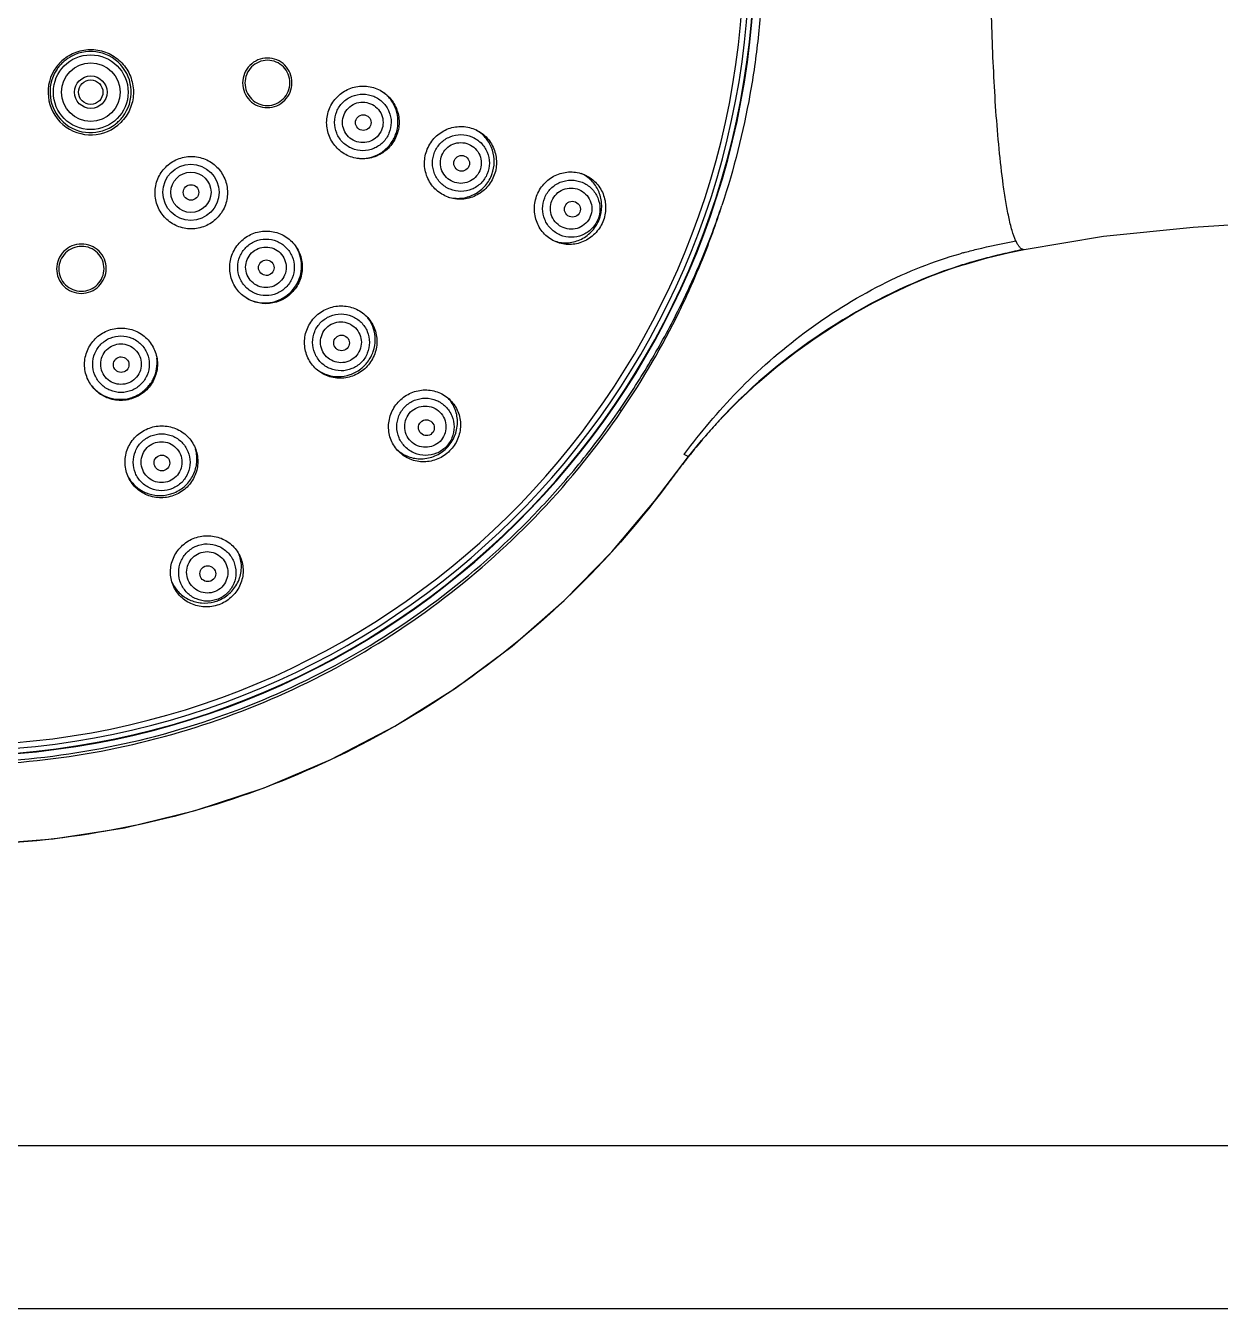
# Model space of a CAD drawing. Extents: x -5628 to -5208, y -2139 to -1842.
# Drawn here: x -5429.8 to -5356.3, y -2138.6 to -2059.7 of the extents above; entities that cross this region are included whole.
import ezdxf

# ---------------------------------------------------------------- set-up
doc = ezdxf.new("R2010")
doc.units = 0
doc.header["$LTSCALE"] = 7
doc.layers.get('0').update_dxf_attribs({"color": 2, "linetype": 'CONTINUOUS'})
doc.layers.add('TXT', color=4, linetype='CONTINUOUS')

# ---------------------------------------------------------------- blocks, each defined once
blk = doc.blocks.new('BORDER')
blk.add_line((0, 0), (1, 0))

msp = doc.modelspace()

# ---------------------------------------------------------------- linework, layer by layer
at = {"color": 7, "linetype": 'Continuous'}
for p, q in [((-5369.26, -2073.664), (-5368.364, -2073.475)), ((-5368.662, -2073.53), (-5368.794, -2073.559)), ((-5368.42, -2073.478), (-5368.662, -2073.53)), ((-5368.417, -2073.478), (-5368.361, -2073.475)), ((-5368.361, -2073.475), (-5368.359, -2073.475)), ((-5372.953, -2074.692), (-5371.891, -2074.349)), ((-5372.102, -2074.414), (-5371.89, -2074.349)), ((-5393.243, -2083.326), (-5393.131, -2083.403)), ((-5391.113, -2088.971), (-5389.013, -2086.221)), ((-5389.288, -2086.088), (-5389.25, -2086.037)), ((-5389.013, -2086.221), (-5389.016, -2086.221))]:
    msp.add_line(p, q, dxfattribs=at)
for points in [[(-5368.359, -2073.475), (-5363.476, -2072.664), (-5357.962, -2072.108), (-5352.285, -2071.733), (-5346.44, -2071.426), (-5340.418, -2071.149), (-5334.205, -2070.885), (-5327.789, -2070.626), (-5321.156, -2070.368), (-5314.297, -2070.107), (-5307.19, -2069.841), (-5299.821, -2069.568), (-5292.163, -2069.287), (-5284.193, -2068.996), (-5275.886, -2068.694), (-5267.206, -2068.379), (-5258.655, -2068.069)], [(-5372.102, -2074.414), (-5370.65, -2073.999), (-5369.26, -2073.664)], [(-5389.013, -2086.221), (-5388.214, -2085.244), (-5387.106, -2083.985), (-5385.968, -2082.813), (-5384.803, -2081.727), (-5383.621, -2080.724), (-5382.429, -2079.798), (-5381.232, -2078.942), (-5380.036, -2078.153), (-5378.843, -2077.428), (-5377.653, -2076.763), (-5376.469, -2076.158), (-5375.292, -2075.611), (-5374.12, -2075.122), (-5372.953, -2074.692)], [(-5432.537, -2110.09), (-5428.11, -2109.756), (-5423.716, -2109.064), (-5419.376, -2108.014), (-5415.132, -2106.615), (-5411.018, -2104.876), (-5407.08, -2102.822), (-5403.354, -2100.48), (-5399.873, -2097.884), (-5396.663, -2095.074), (-5393.738, -2092.088), (-5391.113, -2088.971)]]:
    msp.add_lwpolyline(points, dxfattribs=at)
for centre, radius in [((-5425.793, -2063.798), 2.3), ((-5425.793, -2063.798), 1.8), ((-5425.793, -2063.798), 1), ((-5425.793, -2063.798), 0.75), ((-5419.631, -2069.961), 1.729), ((-5419.632, -2069.96), 1.237)]:
    msp.add_circle(centre, radius, dxfattribs=at)
for centre, radius, start, end in [((-5434.456, -2055.136), 49.531, 2.12212, 357.87788), ((-5434.456, -2055.136), 49.5, 2.11582, 357.88501), ((-5434.456, -2055.136), 49.2, 2.15262, 357.84738), ((-5434.456, -2055.136), 48.853, 2.39775, 357.60225), ((-5425.79, -2063.803), 2.631, 125.93754, 134.98497), ((-5425.802, -2063.791), 2.501, 128.7684, 134.98717), ((-5425.802, -2063.791), 2.501, 122.68996, 128.77448), ((-5425.804, -2063.787), 2.497, 322.39487, 122.67674), ((-5425.793, -2063.798), 2.626, 143.53985, 314.99905), ((-5425.804, -2063.788), 2.497, 147.33641, 307.62842), ((-5425.791, -2063.799), 2.629, 135.02193, 143.55309), ((-5425.801, -2063.79), 2.501, 141.23551, 147.32757), ((-5425.805, -2063.787), 2.496, 135.00385, 141.24166), ((-5425.809, -2063.781), 2.504, 307.62338, 314.97345), ((-5425.806, -2063.787), 2.499, 315.01474, 322.40418), ((-5409.171, -2065.609), 2.28, 329.92109, 337.48446), ((-5409.171, -2065.61), 2.28, 337.51554, 345.07949), ((-5403.255, -2068.061), 2.285, 337.51515, 345.01591), ((-5396.629, -2070.805), 2.271, 337.00124, 337.99874), ((-5396.654, -2070.795), 2.298, 338.01025, 344.89827), ((-5364.723, -2100.144), 27.474, 105.55891, 106.0192), ((-5359.804, -2115.737), 43.125, 102.67049, 104.30324), ((-5356.937, -2128.215), 55.927, 102.35788, 102.73207), ((-5354.801, -2137.602), 65.554, 102.32533, 102.4513), ((-5362.775, -2104.688), 31.683, 105.91979, 107.70981), ((-5362.385, -2105.713), 32.773, 104.75343, 106.86012), ((-5361.445, -2109.249), 36.432, 104.3236, 104.76687), ((-5415.104, -2074.487), 2.282, 307.42258, 314.39456), ((-5415.085, -2074.507), 2.254, 314.40668, 315.59336), ((-5415.105, -2074.488), 2.282, 315.60549, 322.578), ((-5410.576, -2079.015), 2.287, 307.4852, 314.43249), ((-5410.557, -2079.035), 2.259, 314.44446, 315.55552), ((-5410.577, -2079.016), 2.287, 315.56749, 322.51451), ((-5423.983, -2080.421), 2.28, 292.51554, 300.07949), ((-5423.982, -2080.421), 2.28, 284.92109, 292.48446), ((-5363.392, -2105.804), 32.228, 134.69542, 136.75926), ((-5363.395, -2105.808), 32.229, 133.9722, 134.68588), ((-5361.786, -2107.317), 34.435, 136.75576, 137.83782), ((-5359.675, -2109.22), 37.277, 137.84758, 139.56597), ((-5356.265, -2112.123), 41.755, 139.56882, 141.26419), ((-5405.504, -2084.088), 2.271, 314.50124, 315.49874), ((-5353.592, -2114.283), 45.192, 141.24762, 141.61407), ((-5421.531, -2086.337), 2.285, 284.98379, 292.48485), ((-5418.797, -2092.938), 2.298, 285.10137, 291.98973), ((-5418.787, -2092.963), 2.271, 292.00124, 292.99874)]:
    msp.add_arc(centre, radius, start, end, dxfattribs=at)
for centre, major_axis, ratio in [((-5409.026, -2065.67), (-0.443, 0.184), 0.998595), ((-5402.975, -2068.176), (-0.447, 0.185), 0.996099), ((-5419.624, -2069.968), (-0.337, 0.337), 0.999844), ((-5396.161, -2070.999), (-0.453, 0.188), 0.990023), ((-5414.993, -2074.599), (-0.339, 0.339), 0.998595), ((-5410.361, -2079.231), (-0.342, 0.342), 0.996099), ((-5423.922, -2080.566), (-0.184, 0.443), 0.998595), ((-5405.146, -2084.446), (-0.347, 0.347), 0.990023), ((-5421.416, -2086.617), (-0.185, 0.447), 0.996099), ((-5418.593, -2093.431), (-0.188, 0.453), 0.990023)]:
    msp.add_ellipse(centre, major_axis=major_axis, ratio=ratio, dxfattribs=at)
for points, knots in [([(-5390.497, -2088.165), (-5392.213, -2090.448), (-5396.008, -2094.756), (-5402.632, -2100.247), (-5410.029, -2104.647), (-5418.021, -2107.842), (-5426.412, -2109.757), (-5434.999, -2110.344), (-5443.573, -2109.589), (-5451.926, -2107.511), (-5459.854, -2104.159), (-5467.166, -2099.615), (-5473.683, -2093.989), (-5479.245, -2087.419), (-5483.719, -2080.065), (-5486.995, -2072.106), (-5488.994, -2063.736), (-5489.444, -2058.011), (-5489.444, -2055.154)], [0, 0, 0, 0, 0.062475, 0.124969, 0.187468, 0.249967, 0.312464, 0.374962, 0.437461, 0.499962, 0.562466, 0.624976, 0.687491, 0.750001, 0.812506, 0.875006, 0.937504, 1, 1, 1, 1]), ([(-5484.536, -2055.136), (-5484.536, -2057.786), (-5484.114, -2063.095), (-5482.23, -2070.849), (-5479.142, -2078.209), (-5474.93, -2084.987), (-5469.699, -2091.014), (-5463.579, -2096.137), (-5456.726, -2100.229), (-5449.31, -2103.184), (-5441.52, -2104.929), (-5433.553, -2105.419), (-5425.61, -2104.643), (-5417.891, -2102.62), (-5410.591, -2099.402), (-5403.891, -2095.07), (-5397.965, -2089.733), (-5394.621, -2085.592), (-5393.131, -2083.403)], [0, 0, 0, 0, 0.062515, 0.125028, 0.187531, 0.250026, 0.312523, 0.375027, 0.437541, 0.500065, 0.562587, 0.6251, 0.687602, 0.750093, 0.812577, 0.875055, 0.937529, 1, 1, 1, 1]), ([(-5484.373, -2055.136), (-5484.373, -2057.778), (-5483.952, -2063.069), (-5482.074, -2070.799), (-5478.996, -2078.136), (-5474.797, -2084.892), (-5469.582, -2090.899), (-5463.482, -2096.006), (-5456.65, -2100.084), (-5449.258, -2103.03), (-5441.492, -2104.769), (-5433.551, -2105.258), (-5425.633, -2104.484), (-5417.939, -2102.468), (-5410.661, -2099.261), (-5403.983, -2094.945), (-5399.054, -2090.511), (-5395.569, -2086.537), (-5393.992, -2084.414), (-5393.243, -2083.326)], [0, 0, 0, 0, 0.062512, 0.125021, 0.187521, 0.250014, 0.312507, 0.375008, 0.437519, 0.500039, 0.562558, 0.625068, 0.687566, 0.750054, 0.812535, 0.87501, 0.937482, 0.968741, 1, 1, 1, 1]), ([(-5368.874, -2072.964), (-5368.97, -2072.752), (-5369.133, -2072.258), (-5369.33, -2071.442), (-5369.504, -2070.505), (-5369.714, -2069.112), (-5369.923, -2067.255), (-5370.111, -2064.938), (-5370.251, -2062.54), (-5370.38, -2059.266), (-5370.417, -2056.792), (-5370.417, -2055.136)], [0, 0, 0, 0, 0.038933, 0.086584, 0.140274, 0.198124, 0.321932, 0.452393, 0.586648, 0.723331, 1, 1, 1, 1]), ([(-5384.493, -2056.935), (-5384.536, -2058.109), (-5384.695, -2060.455), (-5385.362, -2065.108), (-5386.229, -2068.538), (-5386.963, -2070.768)], [0, 0, 0, 0, 0.25004, 0.500104, 1, 1, 1, 1]), ([(-5427.335, -2061.672), (-5427.072, -2061.482), (-5426.47, -2061.197), (-5425.478, -2061.129), (-5424.528, -2061.427), (-5423.752, -2062.05), (-5423.256, -2062.913), (-5423.108, -2063.9), (-5423.329, -2064.873), (-5423.706, -2065.425), (-5423.936, -2065.656)], [0, 0, 0, 0, 0.124935, 0.249756, 0.374501, 0.499283, 0.624197, 0.749304, 0.874585, 1, 1, 1, 1]), ([(-5413.532, -2063.803), (-5413.456, -2063.62), (-5413.375, -2063.219), (-5413.491, -2062.621), (-5413.826, -2062.114), (-5414.331, -2061.775), (-5414.927, -2061.657), (-5415.524, -2061.779), (-5416.029, -2062.119), (-5416.255, -2062.46), (-5416.331, -2062.644)], [0, 0, 0, 0, 0.125428, 0.250556, 0.37528, 0.499758, 0.624311, 0.749224, 0.874506, 1, 1, 1, 1]), ([(-5413.651, -2063.754), (-5413.582, -2063.587), (-5413.508, -2063.222), (-5413.614, -2062.678), (-5413.919, -2062.216), (-5414.378, -2061.908), (-5414.92, -2061.801), (-5415.464, -2061.911), (-5415.924, -2062.221), (-5416.13, -2062.531), (-5416.199, -2062.699)], [0, 0, 0, 0, 0.125428, 0.250556, 0.37528, 0.499758, 0.624311, 0.749224, 0.874506, 1, 1, 1, 1]), ([(-5416.331, -2062.644), (-5416.408, -2062.828), (-5416.488, -2063.229), (-5416.371, -2063.828), (-5416.035, -2064.335), (-5415.53, -2064.673), (-5414.934, -2064.79), (-5414.339, -2064.667), (-5413.834, -2064.327), (-5413.608, -2063.987), (-5413.532, -2063.803)], [0, 0, 0, 0, 0.125694, 0.251072, 0.375929, 0.500405, 0.624819, 0.749503, 0.874605, 1, 1, 1, 1]), ([(-5416.199, -2062.699), (-5416.268, -2062.866), (-5416.342, -2063.231), (-5416.235, -2063.776), (-5415.929, -2064.238), (-5415.47, -2064.546), (-5414.927, -2064.652), (-5414.385, -2064.541), (-5413.926, -2064.231), (-5413.72, -2063.921), (-5413.651, -2063.754)], [0, 0, 0, 0, 0.125694, 0.251071, 0.375929, 0.500404, 0.624819, 0.749503, 0.874605, 1, 1, 1, 1]), ([(-5411.108, -2064.807), (-5410.996, -2064.537), (-5410.662, -2064.036), (-5409.919, -2063.538), (-5409.044, -2063.361), (-5408.172, -2063.534), (-5407.432, -2064.029), (-5406.938, -2064.772), (-5406.765, -2065.651), (-5406.883, -2066.241), (-5406.995, -2066.511)], [0, 0, 0, 0, 0.125854, 0.251153, 0.375769, 0.499913, 0.624081, 0.748756, 0.87411, 1, 1, 1, 1]), ([(-5410.661, -2064.992), (-5410.574, -2064.783), (-5410.316, -2064.395), (-5409.737, -2064.009), (-5409.053, -2063.874), (-5408.37, -2064.01), (-5407.791, -2064.396), (-5407.404, -2064.976), (-5407.267, -2065.658), (-5407.359, -2066.115), (-5407.445, -2066.324)], [0, 0, 0, 0, 0.125018, 0.250007, 0.375005, 0.5, 0.624995, 0.749993, 0.874982, 1, 1, 1, 1]), ([(-5406.968, -2066.197), (-5406.911, -2065.984), (-5406.859, -2065.538), (-5406.978, -2064.879), (-5407.281, -2064.284), (-5407.589, -2063.963), (-5407.762, -2063.829)], [0, 0, 0, 0, 0.251507, 0.502033, 0.751501, 1, 1, 1, 1]), ([(-5406.995, -2066.511), (-5407.107, -2066.781), (-5407.441, -2067.282), (-5408.184, -2067.781), (-5409.059, -2067.957), (-5409.932, -2067.784), (-5410.671, -2067.289), (-5411.165, -2066.546), (-5411.338, -2065.667), (-5411.219, -2065.078), (-5411.108, -2064.807)], [0, 0, 0, 0, 0.125892, 0.251243, 0.375917, 0.500092, 0.624242, 0.748863, 0.87415, 1, 1, 1, 1]), ([(-5407.445, -2066.324), (-5407.532, -2066.534), (-5407.791, -2066.922), (-5408.37, -2067.307), (-5409.053, -2067.443), (-5409.736, -2067.307), (-5410.315, -2066.92), (-5410.702, -2066.341), (-5410.839, -2065.659), (-5410.748, -2065.201), (-5410.661, -2064.992)], [0, 0, 0, 0, 0.125018, 0.250007, 0.375005, 0.5, 0.624995, 0.749993, 0.874982, 1, 1, 1, 1]), ([(-5410.211, -2065.179), (-5410.149, -2065.029), (-5409.963, -2064.75), (-5409.548, -2064.474), (-5409.058, -2064.377), (-5408.568, -2064.475), (-5408.152, -2064.752), (-5407.874, -2065.167), (-5407.776, -2065.657), (-5407.842, -2065.985), (-5407.904, -2066.135)], [0, 0, 0, 0, 0.125008, 0.249999, 0.375001, 0.500005, 0.625009, 0.750009, 0.874997, 1, 1, 1, 1]), ([(-5407.904, -2066.135), (-5407.966, -2066.285), (-5408.151, -2066.563), (-5408.567, -2066.839), (-5409.057, -2066.937), (-5409.547, -2066.839), (-5409.963, -2066.561), (-5410.241, -2066.146), (-5410.339, -2065.657), (-5410.273, -2065.329), (-5410.211, -2065.179)], [0, 0, 0, 0, 0.125003, 0.249991, 0.374991, 0.499994, 0.624999, 0.750001, 0.874992, 1, 1, 1, 1]), ([(-5405.087, -2067.301), (-5404.975, -2067.031), (-5404.643, -2066.53), (-5403.904, -2066.03), (-5403.034, -2065.851), (-5402.166, -2066.021), (-5401.432, -2066.514), (-5400.944, -2067.256), (-5400.774, -2068.133), (-5400.893, -2068.722), (-5401.005, -2068.992)], [0, 0, 0, 0, 0.126324, 0.251822, 0.376254, 0.499933, 0.623628, 0.7481, 0.873643, 1, 1, 1, 1]), ([(-5404.636, -2067.488), (-5404.549, -2067.278), (-5404.289, -2066.888), (-5403.707, -2066.501), (-5403.02, -2066.365), (-5402.334, -2066.502), (-5401.752, -2066.89), (-5401.362, -2067.472), (-5401.224, -2068.157), (-5401.316, -2068.617), (-5401.403, -2068.827)], [0, 0, 0, 0, 0.125026, 0.25002, 0.375015, 0.500001, 0.624988, 0.749981, 0.874974, 1, 1, 1, 1]), ([(-5401.047, -2068.652), (-5400.983, -2068.413), (-5400.933, -2067.913), (-5401.103, -2067.185), (-5401.497, -2066.554), (-5401.882, -2066.242), (-5402.093, -2066.123)], [0, 0, 0, 0, 0.252527, 0.503418, 0.752439, 1, 1, 1, 1]), ([(-5409.432, -2067.865), (-5409.216, -2067.892), (-5408.771, -2067.883), (-5408.137, -2067.677), (-5407.587, -2067.295), (-5407.308, -2066.943), (-5407.197, -2066.752)], [0, 0, 0, 0, 0.2485, 0.497968, 0.748494, 1, 1, 1, 1]), ([(-5401.005, -2068.992), (-5401.117, -2069.262), (-5401.449, -2069.763), (-5402.189, -2070.263), (-5403.059, -2070.442), (-5403.927, -2070.272), (-5404.66, -2069.778), (-5405.149, -2069.037), (-5405.318, -2068.16), (-5405.199, -2067.571), (-5405.087, -2067.301)], [0, 0, 0, 0, 0.126357, 0.251894, 0.376365, 0.500064, 0.623744, 0.74818, 0.873682, 1, 1, 1, 1]), ([(-5404.19, -2067.673), (-5404.127, -2067.522), (-5403.94, -2067.242), (-5403.521, -2066.964), (-5403.027, -2066.867), (-5402.534, -2066.966), (-5402.116, -2067.245), (-5401.835, -2067.662), (-5401.735, -2068.155), (-5401.801, -2068.486), (-5401.863, -2068.637)], [0, 0, 0, 0, 0.125005, 0.249995, 0.375, 0.500009, 0.625016, 0.750017, 0.875002, 1, 1, 1, 1]), ([(-5421.184, -2068.408), (-5420.978, -2068.203), (-5420.48, -2067.87), (-5419.605, -2067.697), (-5418.732, -2067.87), (-5417.992, -2068.364), (-5417.498, -2069.103), (-5417.324, -2069.977), (-5417.497, -2070.852), (-5417.83, -2071.35), (-5418.036, -2071.556)], [0, 0, 0, 0, 0.125481, 0.250618, 0.375377, 0.499878, 0.624413, 0.74925, 0.874465, 1, 1, 1, 1]), ([(-5401.403, -2068.827), (-5401.49, -2069.037), (-5401.75, -2069.427), (-5402.333, -2069.815), (-5403.019, -2069.95), (-5403.705, -2069.813), (-5404.288, -2069.425), (-5404.677, -2068.843), (-5404.815, -2068.158), (-5404.723, -2067.698), (-5404.636, -2067.488)], [0, 0, 0, 0, 0.125026, 0.250019, 0.375013, 0.499999, 0.624985, 0.74998, 0.874974, 1, 1, 1, 1]), ([(-5401.863, -2068.637), (-5401.926, -2068.788), (-5402.113, -2069.068), (-5402.532, -2069.345), (-5403.026, -2069.442), (-5403.519, -2069.343), (-5403.937, -2069.065), (-5404.218, -2068.647), (-5404.318, -2068.154), (-5404.252, -2067.824), (-5404.19, -2067.673)], [0, 0, 0, 0, 0.124998, 0.249983, 0.374984, 0.499991, 0.625, 0.750005, 0.874995, 1, 1, 1, 1]), ([(-5418.036, -2071.556), (-5418.242, -2071.762), (-5418.739, -2072.095), (-5419.615, -2072.268), (-5420.489, -2072.094), (-5421.228, -2071.599), (-5421.722, -2070.86), (-5421.895, -2069.987), (-5421.722, -2069.112), (-5421.389, -2068.614), (-5421.184, -2068.408)], [0, 0, 0, 0, 0.125535, 0.250743, 0.375576, 0.500118, 0.624622, 0.749386, 0.874527, 1, 1, 1, 1]), ([(-5403.802, -2070.252), (-5403.546, -2070.323), (-5403, -2070.372), (-5402.211, -2070.146), (-5401.547, -2069.653), (-5401.247, -2069.186), (-5401.143, -2068.935)], [0, 0, 0, 0, 0.247372, 0.496424, 0.747496, 1, 1, 1, 1]), ([(-5398.324, -2070.103), (-5398.212, -2069.833), (-5397.882, -2069.332), (-5397.149, -2068.83), (-5396.287, -2068.646), (-5395.427, -2068.812), (-5394.701, -2069.302), (-5394.221, -2070.042), (-5394.058, -2070.916), (-5394.178, -2071.503), (-5394.29, -2071.773)], [0, 0, 0, 0, 0.126991, 0.252772, 0.376936, 0.499949, 0.622972, 0.747166, 0.872981, 1, 1, 1, 1]), ([(-5394.435, -2071.394), (-5394.367, -2071.142), (-5394.318, -2070.615), (-5394.515, -2069.852), (-5394.958, -2069.209), (-5395.385, -2068.912), (-5395.615, -2068.807)], [0, 0, 0, 0, 0.253942, 0.505305, 0.753693, 1, 1, 1, 1]), ([(-5397.864, -2070.293), (-5397.776, -2070.082), (-5397.513, -2069.689), (-5396.925, -2069.3), (-5396.233, -2069.165), (-5395.542, -2069.303), (-5394.956, -2069.694), (-5394.562, -2070.279), (-5394.422, -2070.969), (-5394.514, -2071.433), (-5394.601, -2071.645)], [0, 0, 0, 0, 0.125047, 0.25005, 0.375038, 0.500006, 0.624971, 0.749954, 0.874954, 1, 1, 1, 1]), ([(-5397.422, -2070.476), (-5397.359, -2070.323), (-5397.169, -2070.04), (-5396.744, -2069.762), (-5396.245, -2069.666), (-5395.746, -2069.767), (-5395.323, -2070.048), (-5395.037, -2070.469), (-5394.934, -2070.966), (-5395, -2071.301), (-5395.063, -2071.453)], [0, 0, 0, 0, 0.124996, 0.249983, 0.374994, 0.500013, 0.62503, 0.750035, 0.875015, 1, 1, 1, 1]), ([(-5394.29, -2071.773), (-5394.402, -2072.044), (-5394.732, -2072.544), (-5395.466, -2073.046), (-5396.328, -2073.23), (-5397.188, -2073.064), (-5397.913, -2072.573), (-5398.393, -2071.834), (-5398.556, -2070.96), (-5398.436, -2070.373), (-5398.324, -2070.103)], [0, 0, 0, 0, 0.127018, 0.25283, 0.377021, 0.500049, 0.623062, 0.747228, 0.873013, 1, 1, 1, 1]), ([(-5394.601, -2071.645), (-5394.689, -2071.856), (-5394.952, -2072.249), (-5395.539, -2072.638), (-5396.231, -2072.773), (-5396.922, -2072.635), (-5397.509, -2072.244), (-5397.903, -2071.659), (-5398.043, -2070.969), (-5397.951, -2070.505), (-5397.864, -2070.293)], [0, 0, 0, 0, 0.125046, 0.250046, 0.375029, 0.499995, 0.624962, 0.749951, 0.874954, 1, 1, 1, 1]), ([(-5395.063, -2071.453), (-5395.126, -2071.606), (-5395.316, -2071.889), (-5395.741, -2072.168), (-5396.241, -2072.263), (-5396.739, -2072.163), (-5397.162, -2071.882), (-5397.448, -2071.461), (-5397.551, -2070.963), (-5397.486, -2070.629), (-5397.422, -2070.476)], [0, 0, 0, 0, 0.124985, 0.249965, 0.374969, 0.499987, 0.625006, 0.750017, 0.875004, 1, 1, 1, 1]), ([(-5393.243, -2083.326), (-5392.578, -2082.359), (-5391.319, -2080.376), (-5389.631, -2077.283), (-5388.162, -2074.081), (-5387.332, -2071.882), (-5386.963, -2070.768)], [0, 0, 0, 0, 0.249997, 0.5, 0.750004, 1, 1, 1, 1]), ([(-5393.131, -2083.403), (-5391.805, -2081.464), (-5390.029, -2078.399), (-5388.123, -2074.101), (-5387.32, -2071.888), (-5386.963, -2070.768)], [0, 0, 0, 0, 0.499829, 0.749917, 1, 1, 1, 1]), ([(-5397.324, -2072.934), (-5397.067, -2073.03), (-5396.506, -2073.122), (-5395.676, -2072.928), (-5394.969, -2072.436), (-5394.649, -2071.953), (-5394.538, -2071.692)], [0, 0, 0, 0, 0.246011, 0.49441, 0.746029, 1, 1, 1, 1]), ([(-5416.586, -2073.006), (-5416.379, -2072.799), (-5415.879, -2072.464), (-5415.002, -2072.288), (-5414.126, -2072.46), (-5413.386, -2072.953), (-5412.892, -2073.693), (-5412.72, -2074.569), (-5412.896, -2075.447), (-5413.231, -2075.947), (-5413.438, -2076.154)], [0, 0, 0, 0, 0.125854, 0.251153, 0.375769, 0.499913, 0.624081, 0.748756, 0.87411, 1, 1, 1, 1]), ([(-5416.244, -2073.348), (-5416.084, -2073.188), (-5415.696, -2072.928), (-5415.014, -2072.794), (-5414.33, -2072.93), (-5413.752, -2073.317), (-5413.364, -2073.896), (-5413.228, -2074.579), (-5413.363, -2075.262), (-5413.623, -2075.649), (-5413.783, -2075.809)], [0, 0, 0, 0, 0.125018, 0.250007, 0.375005, 0.5, 0.624995, 0.749993, 0.874982, 1, 1, 1, 1]), ([(-5372.092, -2073.676), (-5371.822, -2073.601), (-5370.758, -2073.322), (-5369.679, -2073.104), (-5368.873, -2072.956)], [0, 0, 0, 0, 0.255013, 1, 1, 1, 1]), ([(-5368.717, -2073.242), (-5368.73, -2073.222), (-5368.789, -2073.13), (-5368.838, -2073.032), (-5368.873, -2072.956)], [0, 0, 0, 0, 0.227191, 1, 1, 1, 1]), ([(-5426.948, -2073.26), (-5427.132, -2073.337), (-5427.473, -2073.563), (-5427.814, -2074.069), (-5427.935, -2074.666), (-5427.817, -2075.262), (-5427.478, -2075.766), (-5426.97, -2076.101), (-5426.373, -2076.217), (-5425.972, -2076.136), (-5425.789, -2076.06)], [0, 0, 0, 0, 0.125683, 0.251059, 0.37592, 0.500397, 0.624814, 0.749499, 0.874603, 1, 1, 1, 1]), ([(-5426.893, -2073.393), (-5427.061, -2073.462), (-5427.371, -2073.669), (-5427.681, -2074.129), (-5427.791, -2074.673), (-5427.684, -2075.215), (-5427.375, -2075.673), (-5426.913, -2075.978), (-5426.369, -2076.084), (-5426.005, -2076.01), (-5425.838, -2075.941)], [0, 0, 0, 0, 0.125683, 0.251059, 0.375919, 0.500397, 0.624813, 0.749499, 0.874603, 1, 1, 1, 1]), ([(-5425.789, -2076.06), (-5425.605, -2075.984), (-5425.265, -2075.758), (-5424.924, -2075.253), (-5424.802, -2074.657), (-5424.919, -2074.061), (-5425.257, -2073.556), (-5425.765, -2073.22), (-5426.364, -2073.104), (-5426.765, -2073.184), (-5426.948, -2073.26)], [0, 0, 0, 0, 0.125428, 0.250556, 0.37528, 0.499758, 0.624311, 0.749224, 0.874506, 1, 1, 1, 1]), ([(-5425.838, -2075.941), (-5425.671, -2075.872), (-5425.361, -2075.666), (-5425.051, -2075.207), (-5424.94, -2074.664), (-5425.046, -2074.122), (-5425.354, -2073.662), (-5425.817, -2073.356), (-5426.361, -2073.25), (-5426.726, -2073.324), (-5426.893, -2073.393)], [0, 0, 0, 0, 0.125428, 0.250556, 0.37528, 0.499758, 0.624311, 0.749224, 0.874506, 1, 1, 1, 1]), ([(-5413.438, -2076.154), (-5413.645, -2076.361), (-5414.145, -2076.696), (-5415.023, -2076.872), (-5415.899, -2076.7), (-5416.639, -2076.206), (-5417.132, -2075.466), (-5417.304, -2074.59), (-5417.128, -2073.712), (-5416.793, -2073.213), (-5416.586, -2073.006)], [0, 0, 0, 0, 0.125892, 0.251243, 0.375917, 0.500092, 0.624242, 0.748863, 0.87415, 1, 1, 1, 1]), ([(-5413.783, -2075.809), (-5413.943, -2075.969), (-5414.33, -2076.229), (-5415.013, -2076.364), (-5415.696, -2076.228), (-5416.275, -2075.84), (-5416.662, -2075.261), (-5416.798, -2074.578), (-5416.664, -2073.896), (-5416.404, -2073.508), (-5416.244, -2073.348)], [0, 0, 0, 0, 0.125018, 0.250007, 0.375005, 0.5, 0.624995, 0.749993, 0.874982, 1, 1, 1, 1]), ([(-5414.134, -2075.458), (-5414.248, -2075.573), (-5414.526, -2075.759), (-5415.016, -2075.856), (-5415.506, -2075.758), (-5415.921, -2075.48), (-5416.199, -2075.065), (-5416.297, -2074.575), (-5416.201, -2074.085), (-5416.015, -2073.807), (-5415.9, -2073.692)], [0, 0, 0, 0, 0.125003, 0.249991, 0.374991, 0.499994, 0.624999, 0.750001, 0.874992, 1, 1, 1, 1]), ([(-5415.9, -2073.692), (-5415.785, -2073.577), (-5415.507, -2073.391), (-5415.017, -2073.295), (-5414.527, -2073.393), (-5414.112, -2073.671), (-5413.834, -2074.086), (-5413.736, -2074.576), (-5413.833, -2075.066), (-5414.019, -2075.344), (-5414.134, -2075.458)], [0, 0, 0, 0, 0.125008, 0.249999, 0.375001, 0.500005, 0.625009, 0.750009, 0.874997, 1, 1, 1, 1]), ([(-5413.293, -2075.875), (-5413.158, -2075.699), (-5412.94, -2075.307), (-5412.798, -2074.652), (-5412.85, -2073.987), (-5413.012, -2073.572), (-5413.121, -2073.383)], [0, 0, 0, 0, 0.251507, 0.502033, 0.751501, 1, 1, 1, 1]), ([(-5389.25, -2086.037), (-5388.753, -2085.386), (-5387.717, -2084.074), (-5385.378, -2081.475), (-5381.951, -2078.465), (-5378.053, -2076.012), (-5374.764, -2074.527), (-5373.116, -2073.969), (-5372.305, -2073.736)], [0, 0, 0, 0, 0.115378, 0.235454, 0.49225, 0.755333, 0.881013, 1, 1, 1, 1]), ([(-5368.935, -2073.59), (-5369.145, -2073.636), (-5369.994, -2073.825), (-5370.836, -2074.04), (-5371.465, -2074.219)], [0, 0, 0, 0, 0.247375, 1, 1, 1, 1]), ([(-5368.64, -2073.342), (-5368.646, -2073.335), (-5368.674, -2073.302), (-5368.699, -2073.269), (-5368.717, -2073.242)], [0, 0, 0, 0, 0.23639, 1, 1, 1, 1]), ([(-5368.42, -2073.478), (-5368.439, -2073.476), (-5368.525, -2073.456), (-5368.594, -2073.393), (-5368.64, -2073.342)], [0, 0, 0, 0, 0.216971, 1, 1, 1, 1]), ([(-5372.413, -2074.506), (-5374.901, -2075.301), (-5379.672, -2077.597), (-5383.881, -2080.789), (-5385.772, -2082.613)], [0, 0, 0, 0, 0.498535, 1, 1, 1, 1]), ([(-5416.208, -2076.472), (-5416.019, -2076.58), (-5415.604, -2076.742), (-5414.939, -2076.794), (-5414.285, -2076.652), (-5413.893, -2076.433), (-5413.717, -2076.299)], [0, 0, 0, 0, 0.2485, 0.497968, 0.748494, 1, 1, 1, 1]), ([(-5408.854, -2080.738), (-5409.061, -2080.945), (-5409.559, -2081.281), (-5410.434, -2081.459), (-5411.306, -2081.292), (-5412.043, -2080.802), (-5412.532, -2080.066), (-5412.699, -2079.194), (-5412.52, -2078.319), (-5412.185, -2077.821), (-5411.978, -2077.614)], [0, 0, 0, 0, 0.126357, 0.251894, 0.376365, 0.500064, 0.623744, 0.74818, 0.873682, 1, 1, 1, 1]), ([(-5411.978, -2077.614), (-5411.771, -2077.407), (-5411.273, -2077.072), (-5410.398, -2076.893), (-5409.526, -2077.06), (-5408.79, -2077.549), (-5408.3, -2078.285), (-5408.133, -2079.158), (-5408.311, -2080.033), (-5408.647, -2080.531), (-5408.854, -2080.738)], [0, 0, 0, 0, 0.126324, 0.251822, 0.376254, 0.499933, 0.623628, 0.7481, 0.873643, 1, 1, 1, 1]), ([(-5411.633, -2077.959), (-5411.472, -2077.798), (-5411.082, -2077.538), (-5410.396, -2077.403), (-5409.71, -2077.54), (-5409.128, -2077.929), (-5408.739, -2078.511), (-5408.602, -2079.197), (-5408.737, -2079.883), (-5408.997, -2080.273), (-5409.158, -2080.434)], [0, 0, 0, 0, 0.125026, 0.25002, 0.375015, 0.500001, 0.624988, 0.749981, 0.874974, 1, 1, 1, 1]), ([(-5408.762, -2080.408), (-5408.612, -2080.212), (-5408.375, -2079.769), (-5408.253, -2079.031), (-5408.375, -2078.297), (-5408.611, -2077.862), (-5408.761, -2077.671)], [0, 0, 0, 0, 0.252527, 0.503418, 0.752439, 1, 1, 1, 1]), ([(-5423.081, -2082.597), (-5423.351, -2082.709), (-5423.941, -2082.827), (-5424.82, -2082.654), (-5425.563, -2082.16), (-5426.058, -2081.42), (-5426.231, -2080.548), (-5426.054, -2079.673), (-5425.555, -2078.93), (-5425.055, -2078.596), (-5424.784, -2078.484)], [0, 0, 0, 0, 0.125893, 0.251247, 0.375916, 0.500086, 0.624248, 0.748863, 0.874154, 1, 1, 1, 1]), ([(-5424.784, -2078.484), (-5424.514, -2078.372), (-5423.924, -2078.254), (-5423.046, -2078.427), (-5422.303, -2078.921), (-5421.808, -2079.66), (-5421.635, -2080.532), (-5421.811, -2081.408), (-5422.31, -2082.151), (-5422.811, -2082.485), (-5423.081, -2082.597)], [0, 0, 0, 0, 0.125854, 0.251153, 0.375769, 0.499913, 0.624081, 0.748756, 0.87411, 1, 1, 1, 1]), ([(-5409.158, -2080.434), (-5409.319, -2080.595), (-5409.709, -2080.855), (-5410.395, -2080.99), (-5411.081, -2080.853), (-5411.663, -2080.464), (-5412.052, -2079.882), (-5412.189, -2079.196), (-5412.054, -2078.51), (-5411.794, -2078.12), (-5411.633, -2077.959)], [0, 0, 0, 0, 0.125026, 0.250019, 0.375013, 0.499999, 0.624985, 0.74998, 0.874974, 1, 1, 1, 1]), ([(-5409.51, -2080.081), (-5409.626, -2080.197), (-5409.906, -2080.384), (-5410.4, -2080.48), (-5410.893, -2080.381), (-5411.311, -2080.101), (-5411.591, -2079.683), (-5411.69, -2079.19), (-5411.594, -2078.697), (-5411.407, -2078.416), (-5411.291, -2078.301)], [0, 0, 0, 0, 0.124998, 0.249983, 0.374984, 0.499991, 0.625, 0.750005, 0.874995, 1, 1, 1, 1]), ([(-5411.291, -2078.301), (-5411.176, -2078.185), (-5410.895, -2077.998), (-5410.402, -2077.902), (-5409.909, -2078.001), (-5409.491, -2078.281), (-5409.211, -2078.699), (-5409.112, -2079.192), (-5409.208, -2079.686), (-5409.395, -2079.966), (-5409.51, -2080.081)], [0, 0, 0, 0, 0.125005, 0.249995, 0.375, 0.500009, 0.625016, 0.750017, 0.875002, 1, 1, 1, 1]), ([(-5423.267, -2082.147), (-5423.477, -2082.233), (-5423.934, -2082.325), (-5424.616, -2082.188), (-5425.195, -2081.801), (-5425.582, -2081.222), (-5425.718, -2080.539), (-5425.583, -2079.855), (-5425.197, -2079.276), (-5424.809, -2079.017), (-5424.6, -2078.931)], [0, 0, 0, 0, 0.125018, 0.250007, 0.375005, 0.5, 0.624995, 0.749993, 0.874982, 1, 1, 1, 1]), ([(-5424.6, -2078.931), (-5424.39, -2078.844), (-5423.933, -2078.753), (-5423.251, -2078.89), (-5422.672, -2079.277), (-5422.285, -2079.856), (-5422.149, -2080.539), (-5422.285, -2081.222), (-5422.67, -2081.801), (-5423.058, -2082.06), (-5423.267, -2082.147)], [0, 0, 0, 0, 0.125018, 0.250007, 0.375005, 0.5, 0.624995, 0.749993, 0.874982, 1, 1, 1, 1]), ([(-5423.457, -2081.688), (-5423.607, -2081.75), (-5423.935, -2081.816), (-5424.425, -2081.718), (-5424.84, -2081.44), (-5425.117, -2081.024), (-5425.215, -2080.534), (-5425.118, -2080.044), (-5424.841, -2079.629), (-5424.563, -2079.443), (-5424.413, -2079.381)], [0, 0, 0, 0, 0.125003, 0.249991, 0.374991, 0.499994, 0.624999, 0.750001, 0.874992, 1, 1, 1, 1]), ([(-5424.413, -2079.381), (-5424.263, -2079.319), (-5423.935, -2079.253), (-5423.446, -2079.351), (-5423.03, -2079.629), (-5422.753, -2080.045), (-5422.655, -2080.535), (-5422.753, -2081.025), (-5423.029, -2081.441), (-5423.307, -2081.626), (-5423.457, -2081.688)], [0, 0, 0, 0, 0.125008, 0.249999, 0.375001, 0.500005, 0.625009, 0.750009, 0.874997, 1, 1, 1, 1]), ([(-5422.84, -2082.395), (-5422.649, -2082.284), (-5422.297, -2082.005), (-5421.915, -2081.455), (-5421.708, -2080.82), (-5421.7, -2080.375), (-5421.727, -2080.158)], [0, 0, 0, 0, 0.251507, 0.502033, 0.751501, 1, 1, 1, 1]), ([(-5411.92, -2080.832), (-5411.73, -2080.981), (-5411.294, -2081.218), (-5410.561, -2081.339), (-5409.823, -2081.217), (-5409.38, -2080.98), (-5409.184, -2080.83)], [0, 0, 0, 0, 0.247561, 0.496582, 0.747473, 1, 1, 1, 1]), ([(-5425.762, -2081.831), (-5425.628, -2082.003), (-5425.307, -2082.312), (-5424.713, -2082.614), (-5424.054, -2082.733), (-5423.608, -2082.681), (-5423.395, -2082.624)], [0, 0, 0, 0, 0.2485, 0.497968, 0.748494, 1, 1, 1, 1]), ([(-5406.802, -2082.79), (-5406.595, -2082.584), (-5406.099, -2082.248), (-5405.229, -2082.064), (-5404.362, -2082.224), (-5403.631, -2082.707), (-5403.149, -2083.437), (-5402.988, -2084.304), (-5403.172, -2085.175), (-5403.508, -2085.671), (-5403.714, -2085.877)], [0, 0, 0, 0, 0.126991, 0.252772, 0.376936, 0.499949, 0.622972, 0.747166, 0.872981, 1, 1, 1, 1]), ([(-5403.714, -2085.877), (-5403.921, -2086.084), (-5404.417, -2086.42), (-5405.287, -2086.604), (-5406.154, -2086.443), (-5406.885, -2085.961), (-5407.368, -2085.23), (-5407.528, -2084.363), (-5407.344, -2083.493), (-5407.008, -2082.997), (-5406.802, -2082.79)], [0, 0, 0, 0, 0.127018, 0.25283, 0.377021, 0.500049, 0.623062, 0.747228, 0.873013, 1, 1, 1, 1]), ([(-5403.952, -2085.64), (-5404.114, -2085.802), (-5404.507, -2086.064), (-5405.199, -2086.198), (-5405.89, -2086.059), (-5406.476, -2085.666), (-5406.868, -2085.081), (-5407.008, -2084.39), (-5406.874, -2083.698), (-5406.611, -2083.305), (-5406.449, -2083.143)], [0, 0, 0, 0, 0.125046, 0.250046, 0.375029, 0.499995, 0.624962, 0.749951, 0.874954, 1, 1, 1, 1]), ([(-5406.449, -2083.143), (-5406.287, -2082.981), (-5405.894, -2082.718), (-5405.202, -2082.584), (-5404.511, -2082.724), (-5403.926, -2083.116), (-5403.533, -2083.702), (-5403.394, -2084.393), (-5403.528, -2085.085), (-5403.79, -2085.477), (-5403.952, -2085.64)], [0, 0, 0, 0, 0.125047, 0.25005, 0.375038, 0.500006, 0.624971, 0.749954, 0.874954, 1, 1, 1, 1]), ([(-5406.112, -2083.48), (-5405.995, -2083.364), (-5405.711, -2083.175), (-5405.212, -2083.08), (-5404.714, -2083.183), (-5404.292, -2083.466), (-5404.008, -2083.888), (-5403.905, -2084.386), (-5404, -2084.885), (-5404.189, -2085.169), (-5404.306, -2085.286)], [0, 0, 0, 0, 0.124996, 0.249983, 0.374994, 0.500013, 0.62503, 0.750035, 0.875015, 1, 1, 1, 1]), ([(-5403.884, -2085.68), (-5403.686, -2085.478), (-5403.362, -2084.997), (-5403.178, -2084.156), (-5403.317, -2083.314), (-5403.616, -2082.831), (-5403.803, -2082.63)], [0, 0, 0, 0, 0.253971, 0.50559, 0.753989, 1, 1, 1, 1]), ([(-5404.306, -2085.286), (-5404.423, -2085.403), (-5404.706, -2085.592), (-5405.206, -2085.687), (-5405.704, -2085.584), (-5406.126, -2085.3), (-5406.409, -2084.878), (-5406.512, -2084.38), (-5406.417, -2083.881), (-5406.228, -2083.597), (-5406.112, -2083.48)], [0, 0, 0, 0, 0.124985, 0.249965, 0.374969, 0.499987, 0.625006, 0.750017, 0.875004, 1, 1, 1, 1]), ([(-5420.6, -2088.587), (-5420.87, -2088.699), (-5421.459, -2088.818), (-5422.336, -2088.648), (-5423.078, -2088.16), (-5423.571, -2087.426), (-5423.741, -2086.558), (-5423.562, -2085.688), (-5423.062, -2084.949), (-5422.561, -2084.617), (-5422.291, -2084.505)], [0, 0, 0, 0, 0.126357, 0.251896, 0.376364, 0.500055, 0.623739, 0.748176, 0.873678, 1, 1, 1, 1]), ([(-5422.291, -2084.505), (-5422.021, -2084.393), (-5421.432, -2084.274), (-5420.555, -2084.443), (-5419.813, -2084.931), (-5419.32, -2085.665), (-5419.15, -2086.533), (-5419.329, -2087.403), (-5419.829, -2088.143), (-5420.33, -2088.475), (-5420.6, -2088.587)], [0, 0, 0, 0, 0.126324, 0.251822, 0.376254, 0.499933, 0.623628, 0.7481, 0.873643, 1, 1, 1, 1]), ([(-5420.765, -2088.189), (-5420.975, -2088.276), (-5421.435, -2088.368), (-5422.12, -2088.23), (-5422.702, -2087.84), (-5423.09, -2087.258), (-5423.227, -2086.572), (-5423.091, -2085.885), (-5422.704, -2085.303), (-5422.314, -2085.043), (-5422.104, -2084.956)], [0, 0, 0, 0, 0.125026, 0.250019, 0.375013, 0.499999, 0.624985, 0.74998, 0.874974, 1, 1, 1, 1]), ([(-5420.955, -2087.729), (-5421.106, -2087.791), (-5421.437, -2087.857), (-5421.929, -2087.757), (-5422.347, -2087.476), (-5422.626, -2087.058), (-5422.725, -2086.565), (-5422.628, -2086.071), (-5422.35, -2085.652), (-5422.07, -2085.465), (-5421.919, -2085.402)], [0, 0, 0, 0, 0.124998, 0.249983, 0.374984, 0.499991, 0.625, 0.750005, 0.874995, 1, 1, 1, 1]), ([(-5422.104, -2084.956), (-5421.894, -2084.869), (-5421.434, -2084.777), (-5420.749, -2084.915), (-5420.167, -2085.304), (-5419.779, -2085.886), (-5419.642, -2086.573), (-5419.777, -2087.259), (-5420.165, -2087.842), (-5420.555, -2088.102), (-5420.765, -2088.189)], [0, 0, 0, 0, 0.125026, 0.25002, 0.375015, 0.500001, 0.624988, 0.749981, 0.874974, 1, 1, 1, 1]), ([(-5421.919, -2085.402), (-5421.768, -2085.34), (-5421.438, -2085.274), (-5420.945, -2085.374), (-5420.527, -2085.655), (-5420.249, -2086.073), (-5420.15, -2086.566), (-5420.247, -2087.06), (-5420.524, -2087.479), (-5420.804, -2087.666), (-5420.955, -2087.729)], [0, 0, 0, 0, 0.125005, 0.249995, 0.375, 0.500009, 0.625016, 0.750017, 0.875002, 1, 1, 1, 1]), ([(-5420.657, -2088.449), (-5420.406, -2088.345), (-5419.939, -2088.045), (-5419.446, -2087.381), (-5419.22, -2086.591), (-5419.269, -2086.045), (-5419.34, -2085.789)], [0, 0, 0, 0, 0.252504, 0.503576, 0.752628, 1, 1, 1, 1]), ([(-5406.962, -2085.789), (-5406.761, -2085.976), (-5406.277, -2086.275), (-5405.436, -2086.414), (-5404.595, -2086.23), (-5404.114, -2085.906), (-5403.912, -2085.708)], [0, 0, 0, 0, 0.246011, 0.49441, 0.746029, 1, 1, 1, 1]), ([(-5389.016, -2086.221), (-5389.27, -2086.54), (-5389.771, -2087.182), (-5390.252, -2087.839), (-5390.497, -2088.165)], [0, 0, 0, 0, 0.499961, 1, 1, 1, 1]), ([(-5389.016, -2086.221), (-5389.054, -2086.21), (-5389.146, -2086.167), (-5389.235, -2086.118), (-5389.289, -2086.087)], [0, 0, 0, 0, 0.38601, 1, 1, 1, 1]), ([(-5423.469, -2087.499), (-5423.35, -2087.71), (-5423.038, -2088.095), (-5422.407, -2088.489), (-5421.679, -2088.659), (-5421.179, -2088.609), (-5420.94, -2088.545)], [0, 0, 0, 0, 0.247561, 0.496582, 0.747473, 1, 1, 1, 1]), ([(-5419.489, -2091.268), (-5419.219, -2091.156), (-5418.632, -2091.036), (-5417.758, -2091.199), (-5417.019, -2091.679), (-5416.528, -2092.404), (-5416.362, -2093.264), (-5416.545, -2094.126), (-5417.048, -2094.86), (-5417.548, -2095.19), (-5417.819, -2095.302)], [0, 0, 0, 0, 0.126991, 0.252772, 0.376936, 0.499949, 0.622972, 0.747166, 0.872981, 1, 1, 1, 1]), ([(-5417.819, -2095.302), (-5418.089, -2095.413), (-5418.676, -2095.534), (-5419.55, -2095.371), (-5420.289, -2094.891), (-5420.78, -2094.165), (-5420.946, -2093.305), (-5420.762, -2092.443), (-5420.259, -2091.71), (-5419.759, -2091.38), (-5419.489, -2091.268)], [0, 0, 0, 0, 0.127018, 0.252829, 0.377015, 0.500033, 0.623058, 0.747226, 0.87301, 1, 1, 1, 1]), ([(-5417.947, -2094.991), (-5418.159, -2095.078), (-5418.623, -2095.17), (-5419.313, -2095.03), (-5419.898, -2094.636), (-5420.289, -2094.05), (-5420.427, -2093.359), (-5420.292, -2092.667), (-5419.903, -2092.079), (-5419.51, -2091.816), (-5419.299, -2091.728)], [0, 0, 0, 0, 0.125046, 0.250046, 0.375029, 0.499995, 0.624962, 0.749951, 0.874954, 1, 1, 1, 1]), ([(-5419.299, -2091.728), (-5419.087, -2091.641), (-5418.623, -2091.549), (-5417.933, -2091.689), (-5417.348, -2092.083), (-5416.957, -2092.67), (-5416.819, -2093.361), (-5416.954, -2094.053), (-5417.343, -2094.64), (-5417.736, -2094.903), (-5417.947, -2094.991)], [0, 0, 0, 0, 0.125047, 0.25005, 0.375038, 0.500006, 0.624971, 0.749954, 0.874954, 1, 1, 1, 1]), ([(-5418.139, -2094.529), (-5418.291, -2094.592), (-5418.626, -2094.658), (-5419.123, -2094.555), (-5419.544, -2094.269), (-5419.825, -2093.845), (-5419.926, -2093.347), (-5419.83, -2092.848), (-5419.552, -2092.423), (-5419.269, -2092.233), (-5419.116, -2092.17)], [0, 0, 0, 0, 0.124985, 0.249965, 0.374969, 0.499987, 0.625006, 0.750017, 0.875004, 1, 1, 1, 1]), ([(-5419.116, -2092.17), (-5418.963, -2092.106), (-5418.629, -2092.041), (-5418.131, -2092.144), (-5417.71, -2092.429), (-5417.429, -2092.853), (-5417.329, -2093.351), (-5417.424, -2093.851), (-5417.703, -2094.276), (-5417.986, -2094.466), (-5418.139, -2094.529)], [0, 0, 0, 0, 0.124996, 0.249983, 0.374994, 0.500013, 0.62503, 0.750035, 0.875015, 1, 1, 1, 1]), ([(-5417.9, -2095.054), (-5417.639, -2094.943), (-5417.156, -2094.622), (-5416.664, -2093.916), (-5416.47, -2093.086), (-5416.562, -2092.525), (-5416.658, -2092.268)], [0, 0, 0, 0, 0.253971, 0.50559, 0.753989, 1, 1, 1, 1]), ([(-5420.784, -2093.98), (-5420.678, -2094.209), (-5420.381, -2094.635), (-5419.739, -2095.077), (-5418.977, -2095.274), (-5418.449, -2095.225), (-5418.198, -2095.157)], [0, 0, 0, 0, 0.246307, 0.494698, 0.746061, 1, 1, 1, 1])]:
    msp.add_open_spline(points, degree=3, knots=knots, dxfattribs=at)
at = {"layer": 'TXT'}
msp.add_line((-5218.813, -2128.644), (-5596.813, -2128.644), dxfattribs=at)

# ---------------------------------------------------------------- block references
at = {"xscale": 420, "yscale": 297, "zscale": 420}
msp.add_blockref('BORDER', (-5627.813, -2138.644), dxfattribs=at)

doc.saveas('drawing.dxf')
